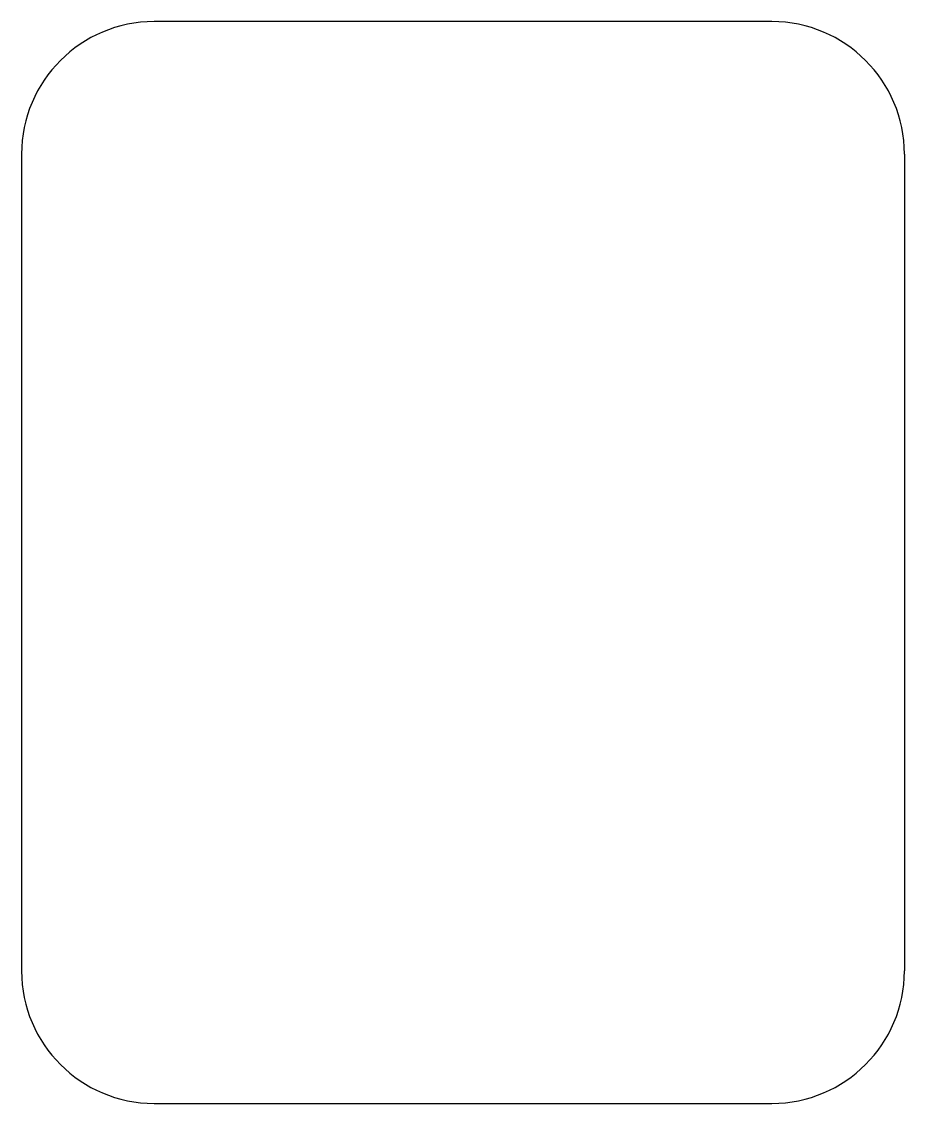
# Model space of a CAD drawing. Header units: millimetres. Extents: x -10 to 10, y -12.3 to 12.3.
import ezdxf

# ---------------------------------------------------------------- set-up
doc = ezdxf.new("R2010")
doc.units = ezdxf.units.MM

msp = doc.modelspace()

# ---------------------------------------------------------------- linework, layer by layer
at = {"color": 7, "linetype": 'Continuous'}
for p, q in [((7, 12.25), (-7, 12.25)), ((-10, 9.25), (-10, -9.25)), ((10, 9.25), (10, -9.25)), ((-7, -12.25), (7, -12.25))]:
    msp.add_line(p, q, dxfattribs=at)
for centre, start, end in [((-7, 9.25), 90, 180), ((7, 9.25), 0, 90), ((-7, -9.25), 180, 270), ((7, -9.25), 270, 0)]:
    msp.add_arc(centre, 3, start, end, dxfattribs=at)

doc.saveas('drawing.dxf')
